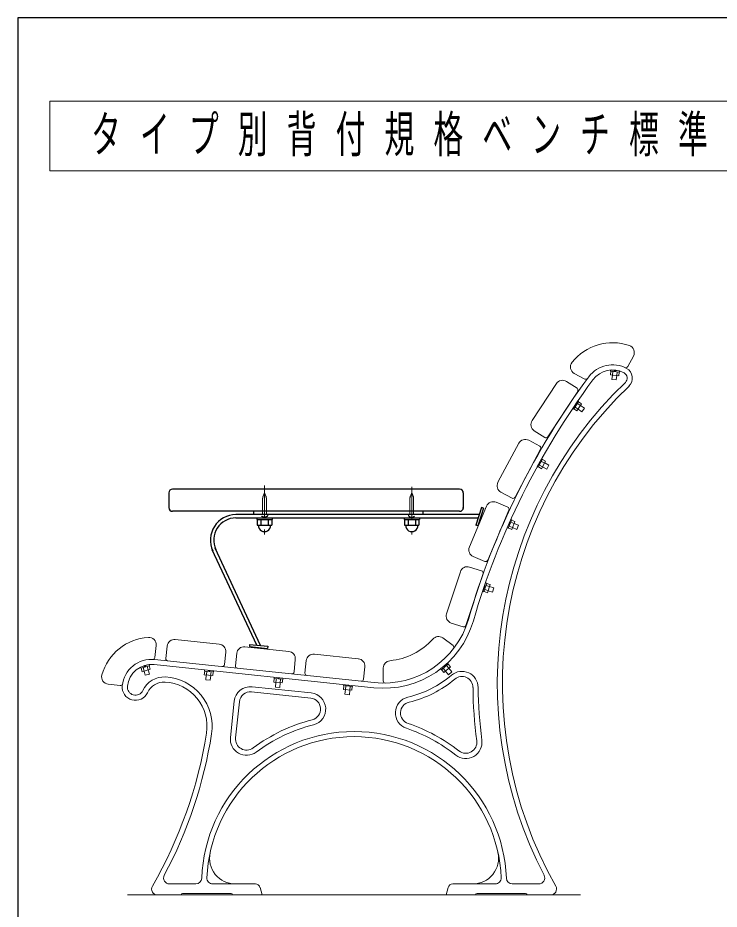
# Model space of a CAD drawing. Units: millimetres on the paper. Extents: x -365 to 12, y -38 to 257.
# Drawn here: x -365 to -301.5, y 176.3 to 257 of the extents above; entities that cross this region are included whole.
import ezdxf

# ---------------------------------------------------------------- set-up
doc = ezdxf.new("R2010")
doc.units = ezdxf.units.MM
doc.linetypes.add('USER1', pattern=[4.5, 2.5, -2])
doc.linetypes.add('USER2', pattern=[6, 3, -1, 1, -1])
doc.layers.add('0_2', color=7, linetype='Continuous', lineweight=13)
doc.layers.add('LY_3', color=7, linetype='Continuous', lineweight=13)
doc.styles.add('ＭＳ ゴシック', font='')
doc.styles.get('ＭＳ ゴシック').set_extended_font_data('MS Gothic')

msp = doc.modelspace()

# ---------------------------------------------------------------- linework, layer by layer
at = {"layer": '0_2', "color": 20, "lineweight": 25}
for p, q in [((-365, 257), (-365, 0)), ((0, 257), (-365, 257))]:
    msp.add_line(p, q, dxfattribs=at)
at = {"layer": 'LY_3'}
for p, q in [((-266.089, 249.442), (-362.089, 249.442)), ((-362.089, 249.442), (-362.089, 243.142)), ((-362.089, 243.142), (-266.089, 243.142)), ((-309.264, 226.379), (-309.785, 225.428)), ((-314.618, 224.813), (-313.672, 224.295)), ((-311.318, 225.011), (-311.354, 224.68)), ((-310.589, 224.597), (-311.354, 224.68)), ((-311.329, 225.113), (-311.34, 225.013)), ((-310.531, 224.926), (-311.34, 225.013)), ((-310.52, 225.025), (-311.329, 225.113)), ((-311.17, 224.66), (-311.213, 224.266)), ((-311.127, 224.99), (-311.163, 224.659)), ((-310.982, 225.075), (-310.966, 224.973)), ((-310.878, 224.963), (-310.894, 225.066)), ((-310.773, 224.616), (-310.815, 224.223)), ((-310.744, 224.949), (-310.78, 224.617)), ((-310.553, 224.928), (-310.589, 224.597)), ((-310.52, 225.025), (-310.531, 224.926)), ((-316.241, 223.888), (-318.43, 220.54)), ((-315.319, 224.081), (-314.37, 223.461)), ((-310.815, 224.223), (-311.213, 224.266)), ((-314.312, 223.184), (-317.011, 219.055)), ((-314.308, 222.314), (-314.753, 221.633)), ((-314.224, 222.259), (-314.669, 221.578)), ((-314.562, 221.925), (-314.464, 221.893)), ((-314.415, 221.967), (-314.514, 221.999)), ((-313.957, 222.058), (-314.379, 221.414)), ((-314.342, 222.08), (-314.063, 221.897)), ((-314.308, 222.314), (-314.224, 222.259)), ((-314.236, 222.241), (-313.957, 222.058)), ((-314.753, 221.633), (-314.669, 221.578)), ((-314.657, 221.596), (-314.378, 221.414)), ((-314.552, 221.757), (-314.273, 221.575)), ((-314.277, 221.569), (-313.925, 221.339)), ((-314.058, 221.904), (-313.707, 221.674)), ((-313.706, 221.674), (-313.925, 221.339)), ((-318.237, 219.617), (-317.288, 218.997)), ((-318.748, 218.752), (-317.748, 218.22)), ((-319.65, 218.477), (-321.53, 214.946)), ((-317.665, 217.949), (-319.984, 213.595)), ((-317.583, 217.082), (-317.965, 216.364)), ((-317.583, 217.082), (-317.495, 217.035)), ((-317.965, 216.364), (-317.877, 216.317)), ((-317.495, 217.035), (-317.877, 216.317)), ((-317.867, 216.337), (-317.573, 216.18)), ((-317.801, 216.672), (-317.701, 216.649)), ((-317.777, 216.506), (-317.482, 216.35)), ((-317.659, 216.727), (-317.76, 216.751)), ((-317.596, 216.846), (-317.301, 216.69)), ((-317.211, 216.859), (-317.573, 216.18)), ((-317.505, 217.016), (-317.211, 216.859)), ((-317.486, 216.343), (-317.115, 216.146)), ((-317.298, 216.696), (-316.927, 216.499)), ((-316.927, 216.499), (-317.115, 216.146)), ((-321.254, 214.045), (-320.254, 213.512)), ((-321.686, 213.138), (-320.642, 212.697)), ((-322.56, 212.783), (-324.116, 209.098)), ((-320.536, 212.435), (-322.455, 207.89)), ((-320.377, 211.579), (-320.693, 210.83)), ((-320.285, 211.54), (-320.601, 210.791)), ((-320.377, 211.579), (-320.285, 211.54)), ((-320.293, 211.52), (-319.986, 211.39)), ((-320.693, 210.83), (-320.601, 210.791)), ((-320.593, 210.811), (-320.286, 210.681)), ((-320.558, 211.151), (-320.455, 211.137)), ((-320.421, 211.218), (-320.523, 211.233)), ((-320.518, 210.988), (-320.211, 210.858)), ((-320.368, 211.343), (-320.061, 211.213)), ((-319.986, 211.39), (-320.286, 210.681)), ((-320.214, 210.851), (-319.827, 210.688)), ((-320.058, 211.22), (-319.671, 211.056)), ((-319.671, 211.056), (-319.826, 210.688)), ((-323.762, 208.225), (-322.718, 207.784)), ((-326.183, 203.052), (-324.932, 206.852)), ((-324.426, 201.992), (-322.883, 206.678)), ((-324.095, 207.278), (-323.012, 206.931)), ((-322.646, 205.841), (-322.894, 205.066)), ((-322.551, 205.81), (-322.799, 205.036)), ((-322.646, 205.841), (-322.551, 205.81)), ((-322.558, 205.789), (-322.24, 205.688)), ((-322.894, 205.066), (-322.799, 205.036)), ((-322.792, 205.056), (-322.475, 204.955)), ((-322.788, 205.398), (-322.685, 205.394)), ((-322.657, 205.478), (-322.761, 205.483)), ((-322.734, 205.24), (-322.416, 205.138)), ((-322.616, 205.606), (-322.299, 205.504)), ((-322.24, 205.688), (-322.475, 204.955)), ((-322.419, 205.131), (-322.03, 205.006)), ((-322.297, 205.512), (-321.905, 205.386)), ((-322.03, 205.006), (-321.905, 205.386)), ((-325.753, 202.209), (-324.677, 201.864)), ((-352.479, 200.175), (-352.592, 199.097)), ((-350.746, 200.72), (-346.768, 200.301)), ((-325.594, 200.165), (-326.533, 200.853)), ((-351.479, 200.126), (-351.597, 198.999)), ((-346.174, 199.569), (-346.293, 198.442)), ((-345.18, 199.464), (-345.298, 198.337)), ((-344.447, 200.058), (-340.469, 199.639)), ((-338.149, 199.396), (-334.171, 198.977)), ((-352.612, 198.905), (-332.722, 196.814)), ((-339.876, 198.907), (-339.994, 197.78)), ((-338.881, 198.802), (-339, 197.675)), ((-326.1, 198.576), (-326.72, 198.05)), ((-326.1, 198.576), (-326.035, 198.5)), ((-353.115, 198.441), (-353.895, 198.21)), ((-353.895, 198.21), (-353.867, 198.114)), ((-353.087, 198.345), (-353.867, 198.114)), ((-353.846, 198.12), (-353.751, 197.801)), ((-353.013, 198.02), (-353.751, 197.801)), ((-353.661, 198.175), (-353.567, 197.856)), ((-353.574, 197.853), (-353.462, 197.474)), ((-353.561, 198.309), (-353.507, 198.221)), ((-353.422, 198.246), (-353.476, 198.334)), ((-353.292, 198.284), (-353.198, 197.965)), ((-353.19, 197.967), (-353.078, 197.588)), ((-353.115, 198.441), (-353.087, 198.345)), ((-353.108, 198.339), (-353.013, 198.02)), ((-352.661, 198.441), (-332.771, 196.35)), ((-348.082, 197.859), (-348.117, 197.527)), ((-347.295, 197.776), (-348.104, 197.861)), ((-348.093, 197.96), (-348.103, 197.861)), ((-347.89, 197.839), (-347.925, 197.507)), ((-347.746, 197.924), (-347.73, 197.822)), ((-347.642, 197.813), (-347.658, 197.915)), ((-347.508, 197.798), (-347.542, 197.467)), ((-347.316, 197.778), (-347.351, 197.447)), ((-347.284, 197.875), (-347.295, 197.776)), ((-333.577, 198.245), (-333.696, 197.118)), ((-331.913, 196.973), (-331.909, 198.137)), ((-326.72, 198.05), (-326.655, 197.974)), ((-326.035, 198.5), (-326.655, 197.974)), ((-326.639, 197.988), (-326.423, 197.733)), ((-326.492, 198.112), (-326.276, 197.858)), ((-326.454, 198.276), (-326.369, 198.217)), ((-325.836, 198.231), (-326.423, 197.733)), ((-326.301, 198.274), (-326.386, 198.333)), ((-326.002, 197.523), (-326.282, 197.853)), ((-326.198, 198.361), (-325.983, 198.107)), ((-326.052, 198.486), (-325.836, 198.231)), ((-326.002, 197.523), (-325.697, 197.781)), ((-325.697, 197.781), (-325.977, 198.112)), ((-353.078, 197.588), (-353.462, 197.474)), ((-347.351, 197.447), (-348.117, 197.527)), ((-347.933, 197.508), (-347.978, 197.077)), ((-347.978, 197.077), (-347.58, 197.035)), ((-347.535, 197.466), (-347.58, 197.035)), ((-341.783, 197.197), (-341.818, 196.865)), ((-341.794, 197.298), (-341.805, 197.199)), ((-340.996, 197.114), (-341.805, 197.199)), ((-341.592, 197.177), (-341.627, 196.845)), ((-341.447, 197.262), (-341.431, 197.16)), ((-341.343, 197.151), (-341.359, 197.253)), ((-341.209, 197.136), (-341.244, 196.805)), ((-341.018, 197.116), (-341.052, 196.785)), ((-340.985, 197.213), (-340.996, 197.114)), ((-356.814, 196.665), (-355.735, 196.552)), ((-343.795, 196.436), (-338.435, 195.873)), ((-341.052, 196.785), (-341.818, 196.865)), ((-341.634, 196.846), (-341.679, 196.415)), ((-341.679, 196.415), (-341.282, 196.373)), ((-341.236, 196.804), (-341.282, 196.373)), ((-335.485, 196.535), (-335.519, 196.203)), ((-334.754, 196.123), (-335.519, 196.203)), ((-335.496, 196.636), (-335.506, 196.537)), ((-334.697, 196.452), (-335.506, 196.537)), ((-335.335, 196.184), (-335.381, 195.753)), ((-335.293, 196.515), (-335.328, 196.183)), ((-335.149, 196.6), (-335.133, 196.498)), ((-335.044, 196.488), (-335.061, 196.591)), ((-334.938, 196.142), (-334.983, 195.711)), ((-334.91, 196.474), (-334.945, 196.143)), ((-334.719, 196.454), (-334.754, 196.123)), ((-334.687, 196.551), (-334.697, 196.452)), ((-343.843, 195.972), (-338.484, 195.409)), ((-335.381, 195.753), (-334.983, 195.711)), ((-345.751, 191.855), (-345.407, 195.131)), ((-345.287, 191.806), (-344.943, 195.082)), ((-351.268, 178.586), (-348.881, 178.586)), ((-347.347, 178.586), (-343.492, 178.586)), ((-321.769, 178.586), (-325.624, 178.586)), ((-317.83, 178.586), (-320.234, 178.586)), ((-355.058, 177.586), (-314.058, 177.586)), ((-350.091, 177.719), (-345.691, 177.719)), ((-343.073, 178.265), (-342.891, 177.586)), ((-326.043, 178.265), (-326.225, 177.586)), ((-319.025, 177.719), (-323.425, 177.719))]:
    msp.add_line(p, q, dxfattribs=at)
at = {"layer": 'LY_3', "linetype": 'USER2'}
for p, q in [((-342.664, 214.664), (-342.664, 210.213)), ((-329.331, 214.524), (-329.331, 210.213))]:
    msp.add_line(p, q, dxfattribs=at)
at = {"layer": 'LY_3', "color": 3, "lineweight": 25}
for p, q in [((-351.331, 213.987), (-351.331, 212.653)), ((-324.998, 214.32), (-350.998, 214.32)), ((-324.664, 213.987), (-324.664, 212.587)), ((-324.998, 212.32), (-350.998, 212.32)), ((-343.664, 212.32), (-343.664, 212.02)), ((-328.331, 212.32), (-328.331, 212.02)), ((-323.026, 212.663), (-323.539, 211.077)), ((-322.836, 212.601), (-323.348, 211.015)), ((-322.836, 212.601), (-323.026, 212.663)), ((-323.234, 212.02), (-345.261, 212.02)), ((-345.261, 211.72), (-323.331, 211.72)), ((-328.331, 212.02), (-343.664, 212.02)), ((-343.364, 211.72), (-343.364, 211.587)), ((-343.364, 211.587), (-341.964, 211.587)), ((-343.318, 211.587), (-343.318, 211.053)), ((-343.318, 211.587), (-342.011, 211.587)), ((-342.998, 211.587), (-342.998, 211.053)), ((-342.331, 211.587), (-342.331, 211.053)), ((-342.011, 211.587), (-342.011, 211.053)), ((-341.964, 211.72), (-341.964, 211.587)), ((-330.031, 211.72), (-330.031, 211.587)), ((-330.031, 211.587), (-328.631, 211.587)), ((-329.984, 211.587), (-329.984, 211.053)), ((-329.984, 211.587), (-328.678, 211.587)), ((-329.664, 211.587), (-329.664, 211.053)), ((-328.998, 211.587), (-328.998, 211.053)), ((-328.678, 211.587), (-328.678, 211.053)), ((-328.631, 211.72), (-328.631, 211.587)), ((-343.318, 211.053), (-342.011, 211.053)), ((-329.984, 211.053), (-328.678, 211.053)), ((-323.348, 211.015), (-323.539, 211.077)), ((-343.363, 200.207), (-347.392, 208.848)), ((-343.015, 200.171), (-347.12, 208.975)), ((-344.018, 200.276), (-344.039, 200.077)), ((-344.018, 200.276), (-342.36, 200.102)), ((-344.039, 200.077), (-342.381, 199.903)), ((-342.36, 200.102), (-342.381, 199.903))]:
    msp.add_line(p, q, dxfattribs=at)
at = {"layer": 'LY_3', "linetype": 'USER1'}
for p, q in [((-342.789, 213.698), (-342.664, 214.02)), ((-342.539, 213.698), (-342.664, 214.02)), ((-329.456, 213.698), (-329.331, 214.02)), ((-329.206, 213.698), (-329.331, 214.02)), ((-342.834, 213.457), (-342.834, 212.02)), ((-342.494, 213.457), (-342.494, 212.02)), ((-329.501, 213.457), (-329.501, 212.02)), ((-329.161, 213.457), (-329.161, 212.02)), ((-342.351, 212.02), (-342.978, 212.02)), ((-329.644, 212.02), (-329.018, 212.02))]:
    msp.add_line(p, q, dxfattribs=at)
at = {"layer": 'LY_3', "color": 3, "lineweight": 25}
for points in [[(-342.407, 211.886), (-342.434, 211.861), (-342.466, 211.84), (-342.501, 211.821), (-342.539, 211.806), (-342.579, 211.795), (-342.621, 211.789), (-342.664, 211.787), (-342.707, 211.789), (-342.749, 211.795), (-342.79, 211.806), (-342.828, 211.821), (-342.863, 211.84), (-342.894, 211.862), (-342.921, 211.886)], [(-329.588, 211.886), (-329.561, 211.861), (-329.53, 211.84), (-329.495, 211.821), (-329.457, 211.806), (-329.416, 211.795), (-329.374, 211.789), (-329.331, 211.787), (-329.288, 211.789), (-329.246, 211.795), (-329.205, 211.806), (-329.167, 211.821), (-329.132, 211.84), (-329.101, 211.862), (-329.074, 211.886)]]:
    msp.add_lwpolyline(points, dxfattribs=at)
at = {"layer": 'LY_3', "linetype": 'USER1'}
for points in [[(-342.351, 212.02), (-342.355, 211.985), (-342.365, 211.95), (-342.383, 211.917), (-342.407, 211.886)], [(-329.644, 212.02), (-329.641, 211.985), (-329.63, 211.95), (-329.612, 211.917), (-329.588, 211.886)]]:
    msp.add_lwpolyline(points, dxfattribs=at)
at = {"layer": 'LY_3'}
for centre, radius, start, end in [((-311.158, 222.919), 4.667, 70.9015, 141.71342), ((-309.849, 226.699), 0.667, 331.30751, 70.90163), ((-314.298, 225.398), 0.667, 141.71339, 241.30747), ((-311.158, 222.919), 2.667, 61.31495, 143.41579), ((-309.96, 225.524), 0.2, 245.30781, 331.30748), ((-310.358, 224.381), 1, 313.87315, 61.315), ((-257.626, 183.186), 69.333, 143.41576, 163.79285), ((-313.576, 224.471), 0.2, 241.30751, 323.57713), ((-311.158, 222.919), 2.2, 61.31495, 143.41579), ((-310.358, 224.381), 0.533, 313.87315, 61.315), ((-257.626, 183.186), 68.867, 143.41576, 163.79285), ((-283.79, 196.748), 37.8, 133.87331, 207.37908), ((-283.79, 196.748), 37.333, 133.87331, 209.46894), ((-315.683, 223.523), 0.667, 56.83025, 146.83041), ((-314.479, 223.294), 0.2, 326.83046, 56.83046), ((-317.872, 220.175), 0.667, 146.83012, 236.83036), ((-319.061, 218.164), 0.667, 61.96626, 151.96635), ((-317.178, 219.164), 0.2, 236.83043, 326.83046), ((-317.842, 218.043), 0.2, 331.96625, 61.96626), ((-320.941, 214.633), 0.667, 151.96644, 241.96623), ((-321.946, 212.524), 0.667, 67.10236, 157.10232), ((-320.16, 213.689), 0.2, 241.96623, 331.96653), ((-320.72, 212.513), 0.2, 337.10279, 67.10225), ((-323.502, 208.839), 0.667, 157.10232, 247.10226), ((-322.64, 207.968), 0.2, 247.10223, 337.10225), ((-324.299, 206.643), 0.667, 72.23821, 161.77552), ((-323.073, 206.741), 0.2, 341.77535, 72.23854), ((-325.55, 202.844), 0.667, 161.77552, 252.23823), ((-331.886, 204.77), 8.467, 264.00013, 343.79283), ((-331.886, 204.77), 8, 264.00013, 343.79283), ((-324.616, 202.055), 0.2, 252.23815, 341.77535), ((-326.927, 200.315), 0.667, 53.79798, 138.05885), ((-352.891, 196.253), 4.667, 93.59488, 164.40651), ((-353.142, 200.245), 0.667, 354.00069, 93.59491), ((-350.816, 200.057), 0.667, 84.00015, 174.00018), ((-346.837, 199.638), 0.667, 354.00016, 84.00015), ((-331.886, 204.77), 6, 275.53717, 318.05884), ((-325.712, 200.004), 0.2, 322.32878, 53.79805), ((-344.517, 199.395), 0.667, 84.00015, 174.00018), ((-340.539, 198.976), 0.667, 354.00016, 84.00015), ((-338.218, 198.733), 0.667, 84.00015, 174.00018), ((-352.891, 196.253), 2.667, 84.00015, 173.99896), ((-352.791, 199.118), 0.2, 268.00129, 354.00091), ((-351.398, 198.978), 0.2, 174.00035, 264.00012), ((-334.24, 198.314), 0.667, 354.00016, 84.00015), ((-331.243, 198.135), 0.667, 95.53722, 179.79806), ((-352.891, 196.253), 2.2, 84.00015, 173.99896), ((-346.492, 198.463), 0.2, 264.00016, 354.00033), ((-345.099, 198.316), 0.2, 174.00035, 264.00012), ((-340.193, 197.801), 0.2, 264.00016, 354.00033), ((-324.789, 196.366), 1.467, 0.53347, 130.18082), ((-356.744, 197.328), 0.667, 164.40649, 264.00064), ((-351.752, 195.195), 2.133, 86.9996, 154.99942), ((-351.874, 192.864), 4.467, 351.12809, 86.9996), ((-338.801, 197.654), 0.2, 174.00035, 264.00012), ((-333.895, 197.139), 0.2, 264.00016, 354.00033), ((-331.713, 196.972), 0.2, 179.79778, 271.26719), ((-331.886, 204.77), 9.533, 283.33013, 310.18079), ((-331.886, 204.77), 10, 283.33013, 310.18079), ((-324.789, 196.366), 1, 0.53343, 130.1808), ((-355.714, 196.75), 0.2, 264.00063, 350.00017), ((-354.35, 196.406), 1.2, 173.99899, 334.99936), ((-354.35, 196.406), 0.733, 173.99899, 334.99936), ((-351.752, 195.195), 1.667, 86.9996, 154.99942), ((-351.874, 192.864), 4, 351.12809, 86.9996), ((-343.948, 194.978), 1.467, 84.00015, 174.00002), ((-283.79, 196.748), 40, 180.53345, 187.48199), ((-283.79, 196.748), 39.533, 180.53345, 187.48199), ((-343.948, 194.978), 1, 84.00015, 174), ((-338.588, 194.414), 1, 284.28651, 84.00015), ((-338.588, 194.414), 1.467, 284.28651, 84.00015), ((-329.35, 194.067), 1.467, 103.33015, 251.40525), ((-329.35, 194.067), 1, 103.33015, 251.40525), ((-334.558, 178.586), 15.333, 104.28653, 126.58269), ((-334.558, 178.586), 14.867, 104.28653, 126.58269), ((-334.558, 178.586), 15.333, 51.72892, 71.40528), ((-387.443, 198.417), 40, 329.95026, 351.12809), ((-387.443, 198.417), 40.467, 331.92274, 351.12809), ((-334.558, 178.586), 13.8, 2.13243, 177.86759), ((-334.558, 178.586), 14.867, 51.72892, 71.40528), ((-334.558, 178.586), 13.333, 2.38802, 177.61201), ((-344.292, 191.702), 1.467, 174.00002, 306.58266), ((-344.292, 191.702), 1, 174, 306.58269), ((-324.441, 191.409), 1.467, 231.7289, 7.48202), ((-324.441, 191.409), 1, 231.72891, 7.48199), ((-345.308, 180.919), 2.333, 167.75333, 270), ((-323.808, 180.919), 2.333, 269.99996, 12.24664), ((-351.268, 179.119), 0.533, 151.92275, 270), ((-317.83, 179.119), 0.533, 270.00002, 27.37917), ((-352.358, 178.119), 0.533, 149.95029, 270), ((-348.881, 179.119), 0.533, 270.00002, 357.86757), ((-347.347, 179.119), 0.533, 177.61201, 270), ((-343.492, 178.153), 0.433, 15.00002, 89.99998), ((-325.624, 178.153), 0.433, 89.99998, 164.99994), ((-321.769, 179.119), 0.533, 270.00002, 2.38801), ((-320.234, 179.119), 0.533, 182.13241, 270.00002), ((-316.758, 178.119), 0.533, 270.00002, 29.46894), ((-350.091, 177.586), 0.133, 89.99998, 179.99996), ((-345.691, 177.586), 0.133, 0, 89.99998), ((-323.425, 177.586), 0.133, 89.99998, 179.99996), ((-319.025, 177.586), 0.133, 0, 89.99998)]:
    msp.add_arc(centre, radius, start, end, dxfattribs=at)
at = {"layer": 'LY_3', "color": 3, "lineweight": 25}
for centre, radius, start, end in [((-350.998, 213.987), 0.333, 90, 180), ((-324.998, 213.987), 0.333, 0, 90), ((-350.998, 212.653), 0.333, 179.99999, 270), ((-324.998, 212.653), 0.333, 270, 0), ((-345.261, 209.72), 2.3, 90, 205), ((-345.261, 209.72), 2, 90, 205), ((-342.664, 211.053), 0.567, 179.99999, 0.00001), ((-329.331, 211.053), 0.567, 179.99999, 0.00001)]:
    msp.add_arc(centre, radius, start, end, dxfattribs=at)
at = {"layer": 'LY_3', "linetype": 'USER1'}
for centre, start, end in [((-342.168, 213.457), 158.8068, 180), ((-343.161, 213.457), 360, 21.1932), ((-328.834, 213.457), 158.8068, 180), ((-329.828, 213.457), 0, 21.1932)]:
    msp.add_arc(centre, 0.667, start, end, dxfattribs=at)

# ---------------------------------------------------------------- texts
at = {"layer": 'LY_3', "insert": (-314.089, 246.292), "char_height": 3.299, "attachment_point": 5, "style": 'ＭＳ ゴシック'}
msp.add_mtext('\\T1.64;\\W0.6;タイプ別背付規格ベンチ標準テーブル対応図', dxfattribs=at)

doc.saveas('drawing.dxf')
